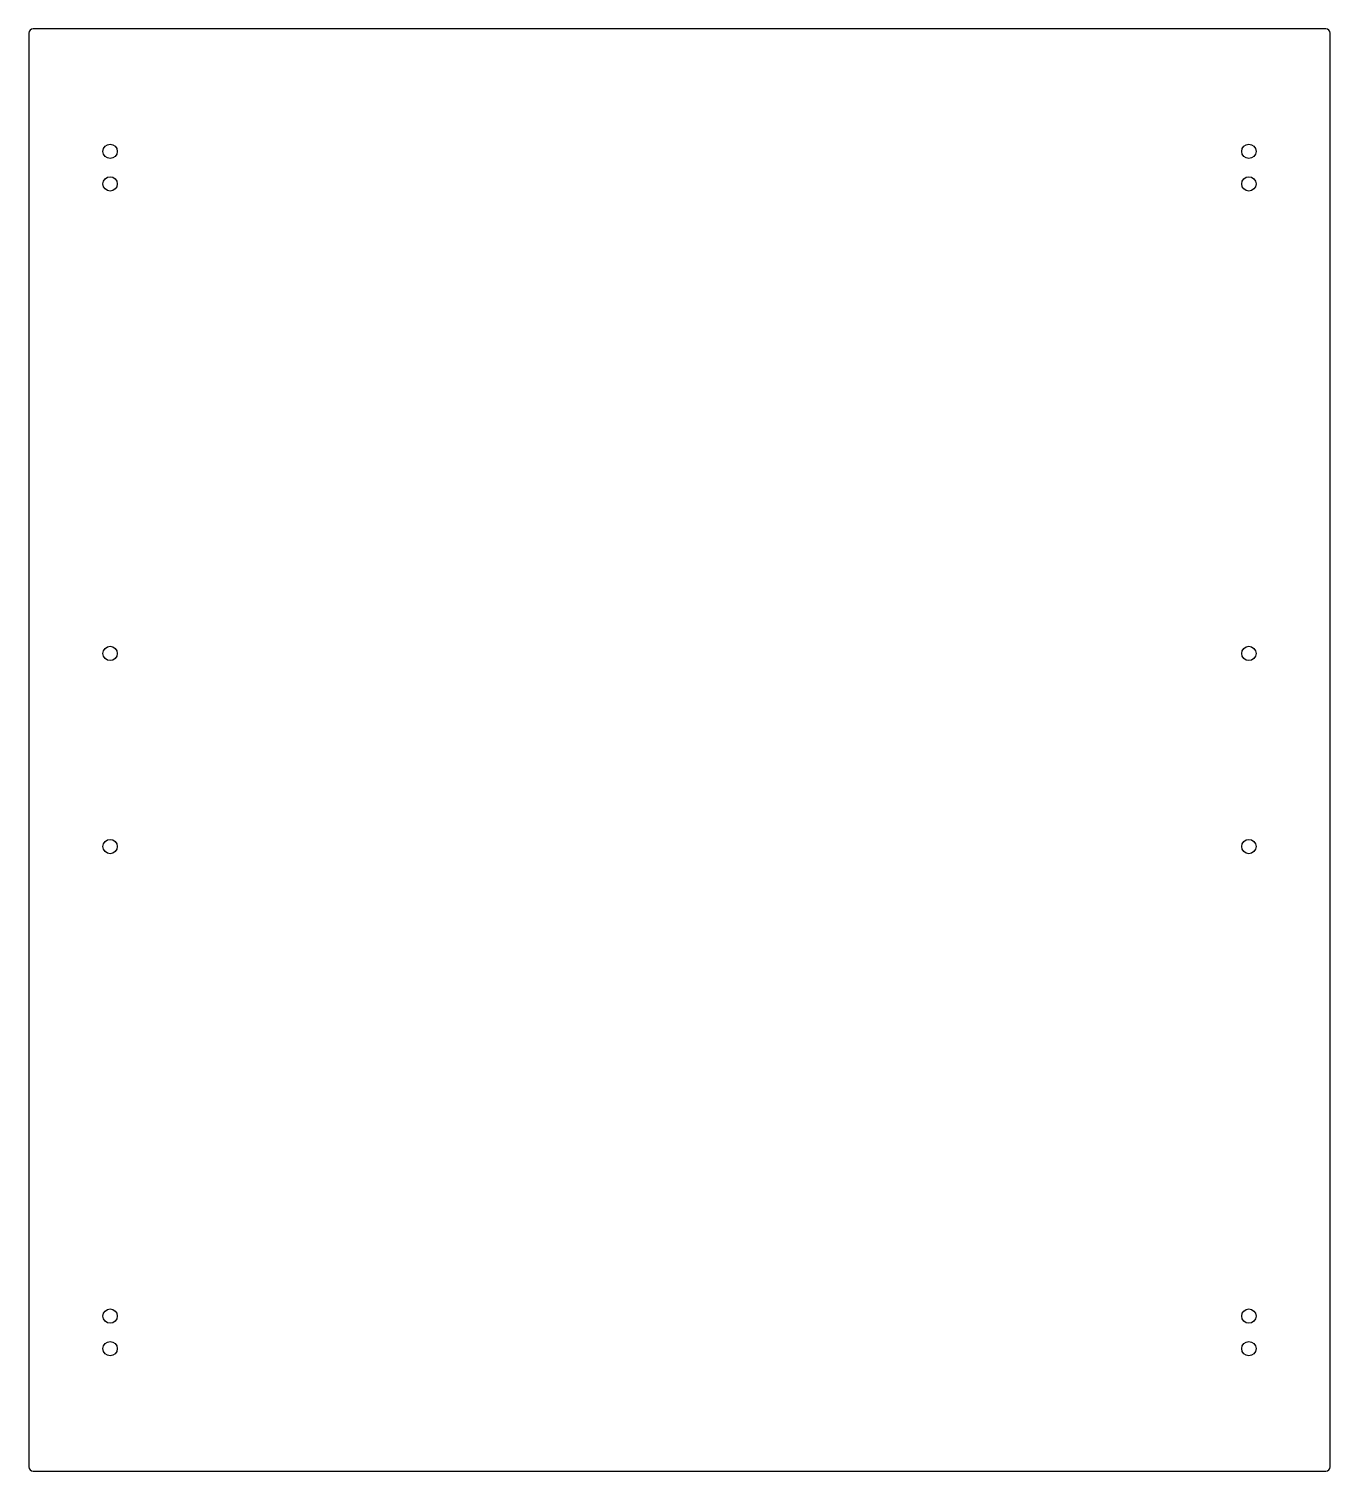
# Model space of a CAD drawing. Header units: inches. Extents: x -11.8 to 11.8, y -13.1 to 13.1.
import ezdxf

# ---------------------------------------------------------------- set-up
doc = ezdxf.new("R2010")
doc.units = ezdxf.units.IN
doc.layers.add('CUTOUTS', color=1, linetype='CONTINUOUS')
doc.layers.add('PERIMETER', color=5, linetype='CONTINUOUS')

msp = doc.modelspace()

# ---------------------------------------------------------------- linework, layer by layer
at = {"layer": 'CUTOUTS'}
for centre in [(-10.335, 10.866), (10.335, 10.866), (-10.335, 10.276), (10.335, 10.276), (-10.335, 1.752), (10.335, 1.752), (-10.335, -1.752), (10.335, -1.752), (-10.335, -10.276), (10.335, -10.276), (-10.335, -10.866), (10.335, -10.866)]:
    msp.add_circle(centre, 0.13, dxfattribs=at)
at = {"layer": 'PERIMETER'}
for p, q in [((11.732, 13.091), (-11.732, 13.091)), ((-11.811, 13.012), (-11.811, -13.012)), ((11.811, -13.012), (11.811, 13.012)), ((-11.732, -13.091), (11.732, -13.091))]:
    msp.add_line(p, q, dxfattribs=at)
for centre, start, end in [((11.732, 13.012), 0, 90), ((-11.732, 13.012), 90, 180), ((-11.732, -13.012), 180, 270), ((11.732, -13.012), -90, 0)]:
    msp.add_arc(centre, 0.0787, start, end, dxfattribs=at)

doc.saveas('drawing.dxf')
